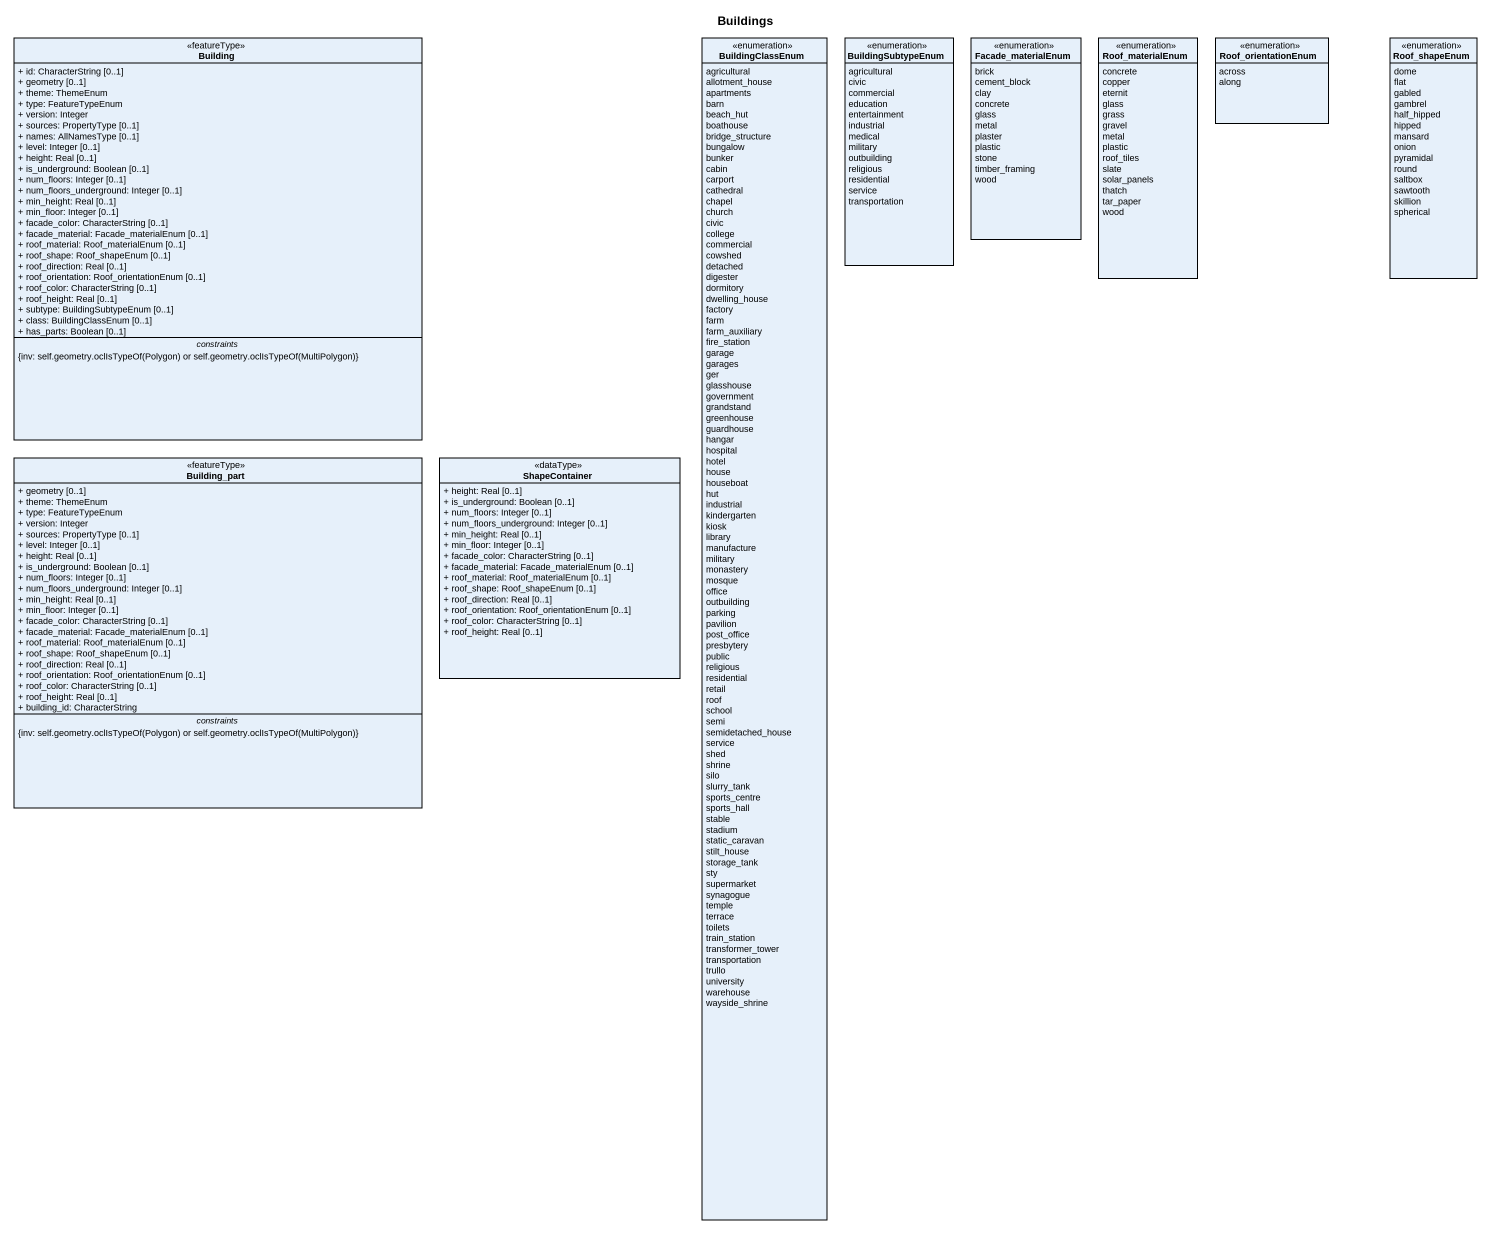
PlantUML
@startuml
title Buildings
hide circle
hide empty members
skinparam classAttributeIconSize 0
class Building <<featureType>> {
  + id: CharacterString [0..1]
  + geometry [0..1]
  + theme: ThemeEnum
  + type: FeatureTypeEnum
  + version: Integer
  + sources: PropertyType [0..1]
  + names: AllNamesType [0..1]
  + level: Integer [0..1]
  + height: Real [0..1]
  + is_underground: Boolean [0..1]
  + num_floors: Integer [0..1]
  + num_floors_underground: Integer [0..1]
  + min_height: Real [0..1]
  + min_floor: Integer [0..1]
  + facade_color: CharacterString [0..1]
  + facade_material: Facade_materialEnum [0..1]
  + roof_material: Roof_materialEnum [0..1]
  + roof_shape: Roof_shapeEnum [0..1]
  + roof_direction: Real [0..1]
  + roof_orientation: Roof_orientationEnum [0..1]
  + roof_color: CharacterString [0..1]
  + roof_height: Real [0..1]
  + subtype: BuildingSubtypeEnum [0..1]
  + class: BuildingClassEnum [0..1]
  + has_parts: Boolean [0..1]
  -- constraints --
  {field} {inv: self.geometry.oclIsTypeOf(Polygon) or self.geometry.oclIsTypeOf(MultiPolygon)}
}
enum BuildingClassEnum {
  agricultural
  allotment_house
  apartments
  barn
  beach_hut
  boathouse
  bridge_structure
  bungalow
  bunker
  cabin
  carport
  cathedral
  chapel
  church
  civic
  college
  commercial
  cowshed
  detached
  digester
  dormitory
  dwelling_house
  factory
  farm
  farm_auxiliary
  fire_station
  garage
  garages
  ger
  glasshouse
  government
  grandstand
  greenhouse
  guardhouse
  hangar
  hospital
  hotel
  house
  houseboat
  hut
  industrial
  kindergarten
  kiosk
  library
  manufacture
  military
  monastery
  mosque
  office
  outbuilding
  parking
  pavilion
  post_office
  presbytery
  public
  religious
  residential
  retail
  roof
  school
  semi
  semidetached_house
  service
  shed
  shrine
  silo
  slurry_tank
  sports_centre
  sports_hall
  stable
  stadium
  static_caravan
  stilt_house
  storage_tank
  sty
  supermarket
  synagogue
  temple
  terrace
  toilets
  train_station
  transformer_tower
  transportation
  trullo
  university
  warehouse
  wayside_shrine
}
enum BuildingSubtypeEnum {
  agricultural
  civic
  commercial
  education
  entertainment
  industrial
  medical
  military
  outbuilding
  religious
  residential
  service
  transportation
}
enum Facade_materialEnum {
  brick
  cement_block
  clay
  concrete
  glass
  metal
  plaster
  plastic
  stone
  timber_framing
  wood
}
enum Roof_materialEnum {
  concrete
  copper
  eternit
  glass
  grass
  gravel
  metal
  plastic
  roof_tiles
  slate
  solar_panels
  thatch
  tar_paper
  wood
}
enum Roof_orientationEnum {
  across
  along
}
enum Roof_shapeEnum {
  dome
  flat
  gabled
  gambrel
  half_hipped
  hipped
  mansard
  onion
  pyramidal
  round
  saltbox
  sawtooth
  skillion
  spherical
}
class Building_part <<featureType>> {
  + geometry [0..1]
  + theme: ThemeEnum
  + type: FeatureTypeEnum
  + version: Integer
  + sources: PropertyType [0..1]
  + level: Integer [0..1]
  + height: Real [0..1]
  + is_underground: Boolean [0..1]
  + num_floors: Integer [0..1]
  + num_floors_underground: Integer [0..1]
  + min_height: Real [0..1]
  + min_floor: Integer [0..1]
  + facade_color: CharacterString [0..1]
  + facade_material: Facade_materialEnum [0..1]
  + roof_material: Roof_materialEnum [0..1]
  + roof_shape: Roof_shapeEnum [0..1]
  + roof_direction: Real [0..1]
  + roof_orientation: Roof_orientationEnum [0..1]
  + roof_color: CharacterString [0..1]
  + roof_height: Real [0..1]
  + building_id: CharacterString
  -- constraints --
  {field} {inv: self.geometry.oclIsTypeOf(Polygon) or self.geometry.oclIsTypeOf(MultiPolygon)}
}
class ShapeContainer <<dataType>> {
  + height: Real [0..1]
  + is_underground: Boolean [0..1]
  + num_floors: Integer [0..1]
  + num_floors_underground: Integer [0..1]
  + min_height: Real [0..1]
  + min_floor: Integer [0..1]
  + facade_color: CharacterString [0..1]
  + facade_material: Facade_materialEnum [0..1]
  + roof_material: Roof_materialEnum [0..1]
  + roof_shape: Roof_shapeEnum [0..1]
  + roof_direction: Real [0..1]
  + roof_orientation: Roof_orientationEnum [0..1]
  + roof_color: CharacterString [0..1]
  + roof_height: Real [0..1]
}
@enduml
